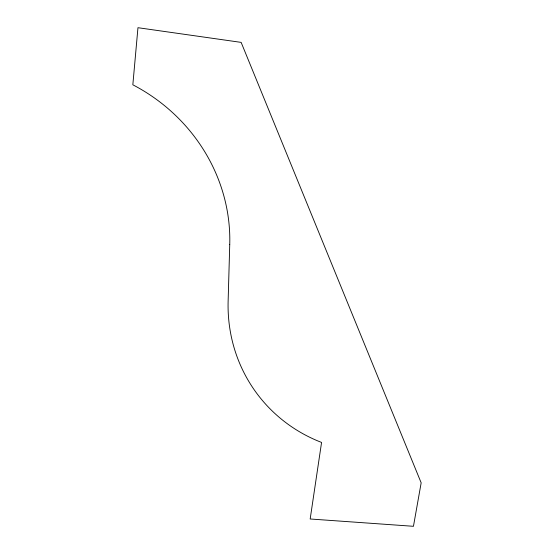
<?xml version="1.0" encoding="UTF-8"?>
<svg xmlns="http://www.w3.org/2000/svg" width="554" height="554" viewBox="0 0 554 554"><rect width="100%" height="100%" fill="white"/><g stroke="black" fill="none" stroke-linecap="round" stroke-linejoin="round"><path stroke-width="0.83" d="M229.744 244.418L228.13 301.134A160.335 151.935 -38.7 0 0 321.569 442.431L310.171 518.987L413.45 526.3L421.165 482.825L241.142 42.381L137.96 27.7L132.835 84.797A176.31 166.962 25.6 0 1 229.744 244.418"/></g></svg>
